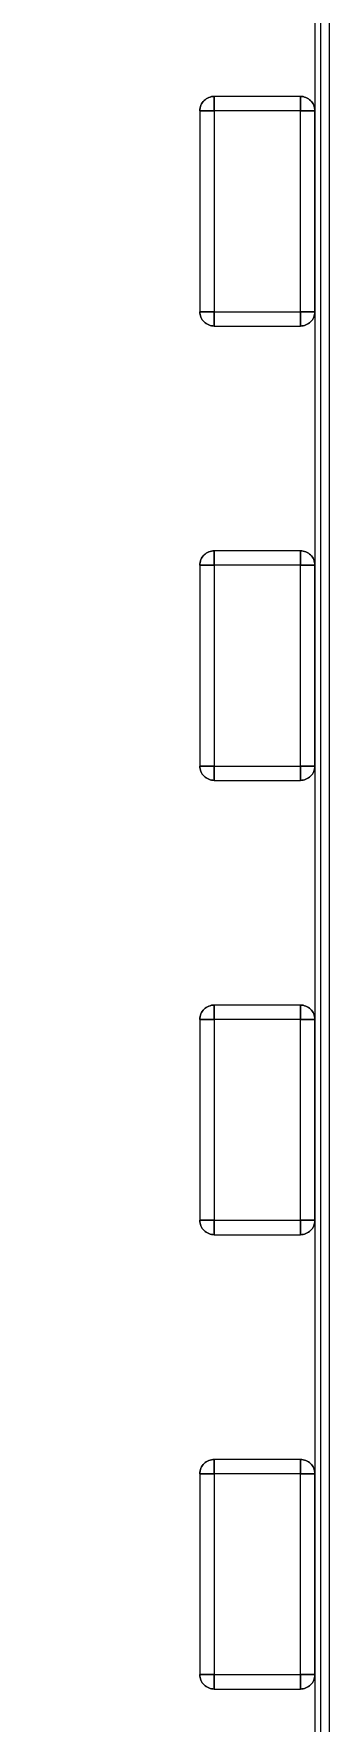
# Model space of a CAD drawing. Header units: millimetres. Extents: x 29385 to 32685, y 14499 to 19141.
# Drawn here: x 30506.2 to 30557.6, y 16441 to 16735 of the extents above; entities that cross this region are included whole.
import ezdxf

# ---------------------------------------------------------------- set-up
doc = ezdxf.new("R2010")
doc.units = ezdxf.units.MM
doc.header["$LTSCALE"] = 3
doc.layers.add('SzkicARTUR', color=7, linetype='Continuous', lineweight=35)
doc.layers.add('Warstwa 1', color=7, linetype='Continuous')
doc.styles.get("Standard").update_dxf_attribs({"font": 'arial.ttf'})
doc.dimstyles.new('MATEUSZ', dxfattribs={"dimtxt": 35, "dimasz": 16, "dimexe": 0.18, "dimexo": 0.0625, "dimgap": 0.09, "dimtad": 0, "dimdec": 0, "dimdsep": 46, "dimtxsty": 'Standard', "dimblk": 'DOT', "dimcen": 0.09, "dimse1": 1, "dimse2": 1, "dimadec": 0, "dimazin": 0, "dimtfac": 1, "dimtdec": 0, "dimtofl": 0, "dimtmove": 0, "dimatfit": 3, "dimfxl": 0, "dimtolj": 1, "dimtzin": 0, "dimlwd": 9, "dimlwe": 9, "dimarcsym": 0})

# ---------------------------------------------------------------- blocks, each defined once
blk = doc.blocks.new('_Dot')
at = {"color": 0, "linetype": 'ByBlock', "lineweight": -2}
blk.add_line((-0.5, 0), (-1, 0), dxfattribs=at)
at = {"color": 0, "linetype": 'ByBlock', "const_width": 0.5}
blk.add_lwpolyline([(-0.25, 0, 1), (0.25, 0, 1)], format="xyb", close=True, dxfattribs=at)
blk = doc.blocks.new('*D14')
at = {"layer": 'Defpoints', "color": 0}
for p in [(30537.48, 17041.48), (30329.72, 16181.48), (30557.6, 16181.48)]:
    blk.add_point(p, dxfattribs=at)
at = {"layer": 'SzkicARTUR', "color": 0, "lineweight": 9}
for p, q in [((30329.72, 17025.48), (30329.72, 16650.2)), ((30329.72, 16197.48), (30329.72, 16572.76))]:
    blk.add_line(p, q, dxfattribs=at)
at = {"layer": 'SzkicARTUR', "color": 0, "lineweight": 9, "xscale": 16, "yscale": 16, "zscale": 16}
for p, rotation in [((30329.72, 17041.48), 90), ((30329.72, 16181.48), 270)]:
    blk.add_blockref('_Dot', p, dxfattribs=dict(at, rotation=rotation))
at = {"layer": 'SzkicARTUR', "color": 0, "insert": (30329.72, 16611.48), "char_height": 35, "attachment_point": 5, "rotation": 90}
blk.add_mtext('\\A1;860', dxfattribs=at)

msp = doc.modelspace()

# ---------------------------------------------------------------- linework, layer by layer
at = {"layer": 'Warstwa 1', "lineweight": 15}
for points in [[(30555.1, 17001.48), (30555.1, 16183.98)], [(30555.1, 17001.48), (30555.1, 16183.98)], [(30555.1, 17001.48), (30555.1, 16183.98)], [(30555.1, 17001.48), (30555.1, 16183.98)], [(30555.1, 17001.48), (30555.1, 16183.98)], [(30555.1, 17001.48), (30555.1, 16183.98)], [(30555.1, 17001.48), (30555.1, 16183.98)], [(30555.1, 17001.48), (30555.1, 16183.98)], [(30555.1, 17001.48), (30555.1, 16183.98)], [(30555.1, 17001.48), (30555.1, 16183.98)], [(30555.1, 17001.48), (30555.1, 16183.98)], [(30555.1, 17001.48), (30555.1, 16183.98)], [(30555.1, 17001.48), (30555.1, 16183.98)], [(30555.1, 17001.48), (30555.1, 16183.98)], [(30556.1, 17001.48), (30556.1, 16183.98)], [(30556.1, 17001.48), (30556.1, 16183.98)], [(30556.1, 17001.48), (30556.1, 16183.98)], [(30556.1, 17001.48), (30556.1, 16183.98)], [(30556.1, 17001.48), (30556.1, 16183.98)], [(30556.1, 17001.48), (30556.1, 16183.98)], [(30556.1, 17001.48), (30556.1, 16183.98)], [(30556.1, 17001.48), (30556.1, 16183.98)], [(30557.6, 17001.48), (30557.6, 16183.98)], [(30557.6, 17001.48), (30557.6, 16183.98)], [(30557.6, 17001.48), (30557.6, 16183.98)], [(30557.6, 17001.48), (30557.6, 16183.98)], [(30557.6, 17001.48), (30557.6, 16183.98)], [(30557.6, 17001.48), (30557.6, 16183.98)], [(30537.6, 16721.57), (30537.6, 16724.07)], [(30552.6, 16724.07), (30537.6, 16724.07)], [(30552.6, 16724.07), (30537.6, 16724.07)], [(30537.6, 16724.07), (30537.6, 16721.57)], [(30537.6, 16721.57), (30537.6, 16724.07)], [(30552.6, 16724.07), (30537.6, 16724.07)], [(30552.6, 16724.07), (30537.6, 16724.07)], [(30537.6, 16724.07), (30537.6, 16721.57)], [(30537.6, 16721.57), (30537.6, 16724.07)], [(30552.6, 16724.07), (30537.6, 16724.07)], [(30552.6, 16724.07), (30537.6, 16724.07)], [(30537.6, 16724.07), (30537.6, 16721.57)], [(30552.6, 16724.07), (30552.6, 16721.57)], [(30552.6, 16721.57), (30552.6, 16724.07)], [(30552.6, 16724.07), (30552.6, 16721.57)], [(30552.6, 16721.57), (30552.6, 16724.07)], [(30552.6, 16724.07), (30552.6, 16721.57)], [(30552.6, 16721.57), (30552.6, 16724.07)], [(30535.1, 16721.57), (30535.1, 16686.57)], [(30535.1, 16721.57), (30537.6, 16721.57)], [(30537.6, 16721.57), (30535.1, 16721.57)], [(30535.1, 16721.57), (30535.1, 16686.57)], [(30535.1, 16721.57), (30537.6, 16721.57)], [(30535.1, 16721.57), (30535.1, 16686.57)], [(30537.6, 16721.57), (30535.1, 16721.57)], [(30535.1, 16721.57), (30535.1, 16686.57)], [(30535.1, 16721.57), (30537.6, 16721.57)], [(30535.1, 16721.57), (30535.1, 16686.57)], [(30537.6, 16721.57), (30535.1, 16721.57)], [(30535.1, 16721.57), (30535.1, 16686.57)], [(30537.6, 16721.57), (30537.6, 16686.57)], [(30552.6, 16721.57), (30537.6, 16721.57)], [(30552.6, 16721.57), (30537.6, 16721.57)], [(30537.6, 16721.57), (30537.6, 16686.57)], [(30552.6, 16721.57), (30537.6, 16721.57)], [(30552.6, 16721.57), (30537.6, 16721.57)], [(30537.6, 16721.57), (30537.6, 16686.57)], [(30537.6, 16721.57), (30537.6, 16686.57)], [(30552.6, 16721.57), (30537.6, 16721.57)], [(30537.6, 16721.57), (30537.6, 16686.57)], [(30552.6, 16721.57), (30537.6, 16721.57)], [(30537.6, 16721.57), (30537.6, 16686.57)], [(30552.6, 16721.57), (30555.1, 16721.57)], [(30555.1, 16721.57), (30552.6, 16721.57)], [(30552.6, 16686.57), (30552.6, 16721.57)], [(30552.6, 16686.57), (30552.6, 16721.57)], [(30552.6, 16721.57), (30555.1, 16721.57)], [(30552.6, 16686.57), (30552.6, 16721.57)], [(30555.1, 16721.57), (30552.6, 16721.57)], [(30552.6, 16686.57), (30552.6, 16721.57)], [(30552.6, 16686.57), (30552.6, 16721.57)], [(30552.6, 16721.57), (30555.1, 16721.57)], [(30555.1, 16721.57), (30552.6, 16721.57)], [(30552.6, 16686.57), (30552.6, 16721.57)], [(30555.1, 16686.57), (30555.1, 16721.57)], [(30555.1, 16686.57), (30555.1, 16721.57)], [(30555.1, 16686.57), (30555.1, 16721.57)], [(30555.1, 16686.57), (30555.1, 16721.57)], [(30555.1, 16686.57), (30555.1, 16721.57)], [(30555.1, 16686.57), (30555.1, 16721.57)], [(30535.1, 16686.57), (30537.6, 16686.57)], [(30537.6, 16686.57), (30535.1, 16686.57)], [(30535.1, 16686.57), (30537.6, 16686.57)], [(30537.6, 16686.57), (30535.1, 16686.57)], [(30537.6, 16686.57), (30535.1, 16686.57)], [(30535.1, 16686.57), (30537.6, 16686.57)], [(30537.6, 16686.57), (30552.6, 16686.57)], [(30537.6, 16686.57), (30537.6, 16684.07)], [(30537.6, 16684.07), (30537.6, 16686.57)], [(30537.6, 16686.57), (30552.6, 16686.57)], [(30537.6, 16686.57), (30552.6, 16686.57)], [(30537.6, 16686.57), (30537.6, 16684.07)], [(30537.6, 16684.07), (30537.6, 16686.57)], [(30537.6, 16686.57), (30552.6, 16686.57)], [(30537.6, 16684.07), (30537.6, 16686.57)], [(30537.6, 16686.57), (30552.6, 16686.57)], [(30537.6, 16686.57), (30537.6, 16684.07)], [(30537.6, 16686.57), (30552.6, 16686.57)], [(30537.6, 16684.07), (30552.6, 16684.07)], [(30537.6, 16684.07), (30552.6, 16684.07)], [(30537.6, 16684.07), (30552.6, 16684.07)], [(30537.6, 16684.07), (30552.6, 16684.07)], [(30537.6, 16684.07), (30552.6, 16684.07)], [(30537.6, 16684.07), (30552.6, 16684.07)], [(30552.6, 16686.57), (30552.6, 16684.07)], [(30555.1, 16686.57), (30552.6, 16686.57)], [(30552.6, 16686.57), (30555.1, 16686.57)], [(30552.6, 16684.07), (30552.6, 16686.57)], [(30555.1, 16686.57), (30552.6, 16686.57)], [(30552.6, 16686.57), (30555.1, 16686.57)], [(30552.6, 16686.57), (30552.6, 16684.07)], [(30552.6, 16684.07), (30552.6, 16686.57)], [(30552.6, 16686.57), (30552.6, 16684.07)], [(30555.1, 16686.57), (30552.6, 16686.57)], [(30552.6, 16684.07), (30552.6, 16686.57)], [(30552.6, 16686.57), (30555.1, 16686.57)], [(30552.6, 16644.93), (30537.6, 16644.93)], [(30537.6, 16644.93), (30537.6, 16642.43)], [(30537.6, 16642.43), (30537.6, 16644.93)], [(30552.6, 16644.93), (30537.6, 16644.93)], [(30537.6, 16642.43), (30537.6, 16644.93)], [(30552.6, 16644.93), (30537.6, 16644.93)], [(30552.6, 16644.93), (30537.6, 16644.93)], [(30537.6, 16644.93), (30537.6, 16642.43)], [(30537.6, 16642.43), (30537.6, 16644.93)], [(30552.6, 16644.93), (30537.6, 16644.93)], [(30552.6, 16644.93), (30537.6, 16644.93)], [(30537.6, 16644.93), (30537.6, 16642.43)], [(30552.6, 16642.43), (30552.6, 16644.93)], [(30552.6, 16644.93), (30552.6, 16642.43)], [(30552.6, 16644.93), (30552.6, 16642.43)], [(30552.6, 16642.43), (30552.6, 16644.93)], [(30552.6, 16644.93), (30552.6, 16642.43)], [(30552.6, 16642.43), (30552.6, 16644.93)], [(30535.1, 16642.43), (30535.1, 16607.43)], [(30537.6, 16642.43), (30535.1, 16642.43)], [(30535.1, 16642.43), (30535.1, 16607.43)], [(30535.1, 16642.43), (30537.6, 16642.43)], [(30535.1, 16642.43), (30537.6, 16642.43)], [(30535.1, 16642.43), (30535.1, 16607.43)], [(30535.1, 16642.43), (30535.1, 16607.43)], [(30537.6, 16642.43), (30535.1, 16642.43)], [(30535.1, 16642.43), (30535.1, 16607.43)], [(30535.1, 16642.43), (30537.6, 16642.43)], [(30535.1, 16642.43), (30535.1, 16607.43)], [(30537.6, 16642.43), (30535.1, 16642.43)], [(30552.6, 16642.43), (30537.6, 16642.43)], [(30537.6, 16642.43), (30537.6, 16607.43)], [(30537.6, 16642.43), (30537.6, 16607.43)], [(30552.6, 16642.43), (30537.6, 16642.43)], [(30537.6, 16642.43), (30537.6, 16607.43)], [(30552.6, 16642.43), (30537.6, 16642.43)], [(30552.6, 16642.43), (30537.6, 16642.43)], [(30537.6, 16642.43), (30537.6, 16607.43)], [(30537.6, 16642.43), (30537.6, 16607.43)], [(30552.6, 16642.43), (30537.6, 16642.43)], [(30552.6, 16642.43), (30537.6, 16642.43)], [(30537.6, 16642.43), (30537.6, 16607.43)], [(30552.6, 16607.43), (30552.6, 16642.43)], [(30552.6, 16642.43), (30555.1, 16642.43)], [(30555.1, 16642.43), (30552.6, 16642.43)], [(30552.6, 16607.43), (30552.6, 16642.43)], [(30552.6, 16607.43), (30552.6, 16642.43)], [(30555.1, 16642.43), (30552.6, 16642.43)], [(30552.6, 16607.43), (30552.6, 16642.43)], [(30552.6, 16642.43), (30555.1, 16642.43)], [(30555.1, 16642.43), (30552.6, 16642.43)], [(30552.6, 16607.43), (30552.6, 16642.43)], [(30552.6, 16607.43), (30552.6, 16642.43)], [(30552.6, 16642.43), (30555.1, 16642.43)], [(30555.1, 16607.43), (30555.1, 16642.43)], [(30555.1, 16607.43), (30555.1, 16642.43)], [(30555.1, 16607.43), (30555.1, 16642.43)], [(30555.1, 16607.43), (30555.1, 16642.43)], [(30555.1, 16607.43), (30555.1, 16642.43)], [(30555.1, 16607.43), (30555.1, 16642.43)], [(30535.1, 16607.43), (30537.6, 16607.43)], [(30537.6, 16607.43), (30535.1, 16607.43)], [(30537.6, 16607.43), (30535.1, 16607.43)], [(30535.1, 16607.43), (30537.6, 16607.43)], [(30537.6, 16607.43), (30535.1, 16607.43)], [(30535.1, 16607.43), (30537.6, 16607.43)], [(30537.6, 16607.43), (30552.6, 16607.43)], [(30537.6, 16607.43), (30537.6, 16604.93)], [(30537.6, 16604.93), (30537.6, 16607.43)], [(30537.6, 16607.43), (30552.6, 16607.43)], [(30537.6, 16607.43), (30552.6, 16607.43)], [(30537.6, 16604.93), (30537.6, 16607.43)], [(30537.6, 16607.43), (30552.6, 16607.43)], [(30537.6, 16607.43), (30537.6, 16604.93)], [(30537.6, 16604.93), (30537.6, 16607.43)], [(30537.6, 16607.43), (30552.6, 16607.43)], [(30537.6, 16607.43), (30537.6, 16604.93)], [(30537.6, 16607.43), (30552.6, 16607.43)], [(30552.6, 16607.43), (30552.6, 16604.93)], [(30555.1, 16607.43), (30552.6, 16607.43)], [(30552.6, 16604.93), (30552.6, 16607.43)], [(30552.6, 16607.43), (30555.1, 16607.43)], [(30552.6, 16607.43), (30552.6, 16604.93)], [(30555.1, 16607.43), (30552.6, 16607.43)], [(30552.6, 16607.43), (30555.1, 16607.43)], [(30552.6, 16604.93), (30552.6, 16607.43)], [(30552.6, 16607.43), (30555.1, 16607.43)], [(30552.6, 16604.93), (30552.6, 16607.43)], [(30552.6, 16607.43), (30552.6, 16604.93)], [(30555.1, 16607.43), (30552.6, 16607.43)], [(30537.6, 16604.93), (30552.6, 16604.93)], [(30537.6, 16604.93), (30552.6, 16604.93)], [(30537.6, 16604.93), (30552.6, 16604.93)], [(30537.6, 16604.93), (30552.6, 16604.93)], [(30537.6, 16604.93), (30552.6, 16604.93)], [(30537.6, 16604.93), (30552.6, 16604.93)], [(30535.1, 16563.3), (30535.1, 16528.3)], [(30537.6, 16563.3), (30535.1, 16563.3)], [(30535.1, 16563.3), (30537.6, 16563.3)], [(30535.1, 16563.3), (30535.1, 16528.3)], [(30535.1, 16563.3), (30537.6, 16563.3)], [(30535.1, 16563.3), (30535.1, 16528.3)], [(30535.1, 16563.3), (30535.1, 16528.3)], [(30537.6, 16563.3), (30535.1, 16563.3)], [(30535.1, 16563.3), (30537.6, 16563.3)], [(30535.1, 16563.3), (30535.1, 16528.3)], [(30537.6, 16563.3), (30535.1, 16563.3)], [(30535.1, 16563.3), (30535.1, 16528.3)], [(30537.6, 16565.8), (30537.6, 16563.3)], [(30537.6, 16563.3), (30537.6, 16565.8)], [(30552.6, 16565.8), (30537.6, 16565.8)], [(30552.6, 16565.8), (30537.6, 16565.8)], [(30537.6, 16563.3), (30537.6, 16565.8)], [(30552.6, 16565.8), (30537.6, 16565.8)], [(30552.6, 16565.8), (30537.6, 16565.8)], [(30537.6, 16565.8), (30537.6, 16563.3)], [(30537.6, 16563.3), (30537.6, 16565.8)], [(30552.6, 16565.8), (30537.6, 16565.8)], [(30552.6, 16565.8), (30537.6, 16565.8)], [(30537.6, 16565.8), (30537.6, 16563.3)], [(30537.6, 16563.3), (30537.6, 16528.3)], [(30537.6, 16563.3), (30537.6, 16528.3)], [(30552.6, 16563.3), (30537.6, 16563.3)], [(30552.6, 16563.3), (30537.6, 16563.3)], [(30537.6, 16563.3), (30537.6, 16528.3)], [(30552.6, 16563.3), (30537.6, 16563.3)], [(30552.6, 16563.3), (30537.6, 16563.3)], [(30537.6, 16563.3), (30537.6, 16528.3)], [(30552.6, 16563.3), (30537.6, 16563.3)], [(30537.6, 16563.3), (30537.6, 16528.3)], [(30552.6, 16563.3), (30537.6, 16563.3)], [(30537.6, 16563.3), (30537.6, 16528.3)], [(30552.6, 16563.3), (30552.6, 16565.8)], [(30552.6, 16565.8), (30552.6, 16563.3)], [(30552.6, 16565.8), (30552.6, 16563.3)], [(30552.6, 16563.3), (30552.6, 16565.8)], [(30552.6, 16565.8), (30552.6, 16563.3)], [(30552.6, 16563.3), (30552.6, 16565.8)], [(30555.1, 16563.3), (30552.6, 16563.3)], [(30552.6, 16528.3), (30552.6, 16563.3)], [(30552.6, 16528.3), (30552.6, 16563.3)], [(30552.6, 16563.3), (30555.1, 16563.3)], [(30552.6, 16528.3), (30552.6, 16563.3)], [(30555.1, 16563.3), (30552.6, 16563.3)], [(30552.6, 16528.3), (30552.6, 16563.3)], [(30552.6, 16563.3), (30555.1, 16563.3)], [(30552.6, 16528.3), (30552.6, 16563.3)], [(30552.6, 16563.3), (30555.1, 16563.3)], [(30555.1, 16563.3), (30552.6, 16563.3)], [(30552.6, 16528.3), (30552.6, 16563.3)], [(30555.1, 16528.3), (30555.1, 16563.3)], [(30555.1, 16528.3), (30555.1, 16563.3)], [(30555.1, 16528.3), (30555.1, 16563.3)], [(30555.1, 16528.3), (30555.1, 16563.3)], [(30555.1, 16528.3), (30555.1, 16563.3)], [(30555.1, 16528.3), (30555.1, 16563.3)], [(30535.1, 16528.3), (30537.6, 16528.3)], [(30537.6, 16528.3), (30535.1, 16528.3)], [(30537.6, 16528.3), (30535.1, 16528.3)], [(30535.1, 16528.3), (30537.6, 16528.3)], [(30537.6, 16528.3), (30535.1, 16528.3)], [(30535.1, 16528.3), (30537.6, 16528.3)], [(30537.6, 16528.3), (30552.6, 16528.3)], [(30537.6, 16528.3), (30537.6, 16525.8)], [(30537.6, 16525.8), (30537.6, 16528.3)], [(30537.6, 16528.3), (30552.6, 16528.3)], [(30537.6, 16528.3), (30552.6, 16528.3)], [(30537.6, 16525.8), (30537.6, 16528.3)], [(30537.6, 16528.3), (30552.6, 16528.3)], [(30537.6, 16528.3), (30537.6, 16525.8)], [(30537.6, 16525.8), (30537.6, 16528.3)], [(30537.6, 16528.3), (30552.6, 16528.3)], [(30537.6, 16528.3), (30537.6, 16525.8)], [(30537.6, 16528.3), (30552.6, 16528.3)], [(30552.6, 16528.3), (30555.1, 16528.3)], [(30552.6, 16525.8), (30552.6, 16528.3)], [(30552.6, 16528.3), (30552.6, 16525.8)], [(30555.1, 16528.3), (30552.6, 16528.3)], [(30552.6, 16528.3), (30552.6, 16525.8)], [(30555.1, 16528.3), (30552.6, 16528.3)], [(30552.6, 16528.3), (30555.1, 16528.3)], [(30552.6, 16525.8), (30552.6, 16528.3)], [(30555.1, 16528.3), (30552.6, 16528.3)], [(30552.6, 16528.3), (30552.6, 16525.8)], [(30552.6, 16528.3), (30555.1, 16528.3)], [(30552.6, 16525.8), (30552.6, 16528.3)], [(30537.6, 16525.8), (30552.6, 16525.8)], [(30537.6, 16525.8), (30552.6, 16525.8)], [(30537.6, 16525.8), (30552.6, 16525.8)], [(30537.6, 16525.8), (30552.6, 16525.8)], [(30537.6, 16525.8), (30552.6, 16525.8)], [(30537.6, 16525.8), (30552.6, 16525.8)], [(30537.6, 16484.16), (30535.1, 16484.16)], [(30535.1, 16484.16), (30535.1, 16449.16)], [(30535.1, 16484.16), (30535.1, 16449.16)], [(30535.1, 16484.16), (30537.6, 16484.16)], [(30537.6, 16484.16), (30535.1, 16484.16)], [(30535.1, 16484.16), (30537.6, 16484.16)], [(30535.1, 16484.16), (30535.1, 16449.16)], [(30535.1, 16484.16), (30535.1, 16449.16)], [(30535.1, 16484.16), (30537.6, 16484.16)], [(30535.1, 16484.16), (30535.1, 16449.16)], [(30537.6, 16484.16), (30535.1, 16484.16)], [(30535.1, 16484.16), (30535.1, 16449.16)], [(30537.6, 16484.16), (30537.6, 16486.66)], [(30552.6, 16486.66), (30537.6, 16486.66)], [(30552.6, 16486.66), (30537.6, 16486.66)], [(30537.6, 16486.66), (30537.6, 16484.16)], [(30552.6, 16486.66), (30537.6, 16486.66)], [(30537.6, 16486.66), (30537.6, 16484.16)], [(30537.6, 16484.16), (30537.6, 16486.66)], [(30552.6, 16486.66), (30537.6, 16486.66)], [(30537.6, 16484.16), (30537.6, 16486.66)], [(30552.6, 16486.66), (30537.6, 16486.66)], [(30552.6, 16486.66), (30537.6, 16486.66)], [(30537.6, 16486.66), (30537.6, 16484.16)], [(30552.6, 16484.16), (30537.6, 16484.16)], [(30552.6, 16484.16), (30537.6, 16484.16)], [(30537.6, 16484.16), (30537.6, 16449.16)], [(30537.6, 16484.16), (30537.6, 16449.16)], [(30552.6, 16484.16), (30537.6, 16484.16)], [(30537.6, 16484.16), (30537.6, 16449.16)], [(30537.6, 16484.16), (30537.6, 16449.16)], [(30552.6, 16484.16), (30537.6, 16484.16)], [(30552.6, 16484.16), (30537.6, 16484.16)], [(30537.6, 16484.16), (30537.6, 16449.16)], [(30552.6, 16484.16), (30537.6, 16484.16)], [(30537.6, 16484.16), (30537.6, 16449.16)], [(30552.6, 16486.66), (30552.6, 16484.16)], [(30552.6, 16484.16), (30552.6, 16486.66)], [(30552.6, 16486.66), (30552.6, 16484.16)], [(30552.6, 16484.16), (30552.6, 16486.66)], [(30552.6, 16486.66), (30552.6, 16484.16)], [(30552.6, 16484.16), (30552.6, 16486.66)], [(30555.1, 16484.16), (30552.6, 16484.16)], [(30552.6, 16449.16), (30552.6, 16484.16)], [(30552.6, 16449.16), (30552.6, 16484.16)], [(30552.6, 16484.16), (30555.1, 16484.16)], [(30552.6, 16484.16), (30555.1, 16484.16)], [(30552.6, 16449.16), (30552.6, 16484.16)], [(30555.1, 16484.16), (30552.6, 16484.16)], [(30552.6, 16449.16), (30552.6, 16484.16)], [(30552.6, 16449.16), (30552.6, 16484.16)], [(30552.6, 16484.16), (30555.1, 16484.16)], [(30555.1, 16484.16), (30552.6, 16484.16)], [(30552.6, 16449.16), (30552.6, 16484.16)], [(30555.1, 16449.16), (30555.1, 16484.16)], [(30555.1, 16449.16), (30555.1, 16484.16)], [(30555.1, 16449.16), (30555.1, 16484.16)], [(30555.1, 16449.16), (30555.1, 16484.16)], [(30555.1, 16449.16), (30555.1, 16484.16)], [(30555.1, 16449.16), (30555.1, 16484.16)], [(30535.1, 16449.16), (30537.6, 16449.16)], [(30537.6, 16449.16), (30535.1, 16449.16)], [(30537.6, 16449.16), (30535.1, 16449.16)], [(30535.1, 16449.16), (30537.6, 16449.16)], [(30537.6, 16449.16), (30535.1, 16449.16)], [(30535.1, 16449.16), (30537.6, 16449.16)], [(30537.6, 16449.16), (30537.6, 16446.66)], [(30537.6, 16446.66), (30537.6, 16449.16)], [(30537.6, 16449.16), (30552.6, 16449.16)], [(30537.6, 16449.16), (30552.6, 16449.16)], [(30537.6, 16449.16), (30552.6, 16449.16)], [(30537.6, 16446.66), (30537.6, 16449.16)], [(30537.6, 16449.16), (30552.6, 16449.16)], [(30537.6, 16449.16), (30537.6, 16446.66)], [(30537.6, 16446.66), (30537.6, 16449.16)], [(30537.6, 16449.16), (30552.6, 16449.16)], [(30537.6, 16449.16), (30537.6, 16446.66)], [(30537.6, 16449.16), (30552.6, 16449.16)], [(30552.6, 16449.16), (30555.1, 16449.16)], [(30552.6, 16446.66), (30552.6, 16449.16)], [(30552.6, 16449.16), (30552.6, 16446.66)], [(30555.1, 16449.16), (30552.6, 16449.16)], [(30555.1, 16449.16), (30552.6, 16449.16)], [(30552.6, 16449.16), (30552.6, 16446.66)], [(30552.6, 16446.66), (30552.6, 16449.16)], [(30552.6, 16449.16), (30555.1, 16449.16)], [(30555.1, 16449.16), (30552.6, 16449.16)], [(30552.6, 16449.16), (30552.6, 16446.66)], [(30552.6, 16449.16), (30555.1, 16449.16)], [(30552.6, 16446.66), (30552.6, 16449.16)], [(30537.6, 16446.66), (30552.6, 16446.66)], [(30537.6, 16446.66), (30552.6, 16446.66)], [(30537.6, 16446.66), (30552.6, 16446.66)], [(30537.6, 16446.66), (30552.6, 16446.66)], [(30537.6, 16446.66), (30552.6, 16446.66)], [(30537.6, 16446.66), (30552.6, 16446.66)]]:
    msp.add_lwpolyline(points, dxfattribs=at)
for points in [[(30537.6, 16724.07), (30537.28, 16724.07), (30536.97, 16724.01), (30536.65, 16723.87), (30536.01, 16723.61), (30535.56, 16723.16), (30535.3, 16722.53), (30535.17, 16722.21), (30535.1, 16721.89), (30535.1, 16721.57)], [(30535.1, 16721.57), (30535.1, 16721.89), (30535.17, 16722.21), (30535.3, 16722.53), (30535.56, 16723.16), (30536.01, 16723.61), (30536.65, 16723.87), (30536.97, 16724.01), (30537.28, 16724.07), (30537.6, 16724.07)], [(30537.6, 16724.07), (30537.28, 16724.07), (30536.97, 16724.01), (30536.65, 16723.87), (30536.01, 16723.61), (30535.56, 16723.16), (30535.3, 16722.53), (30535.17, 16722.21), (30535.1, 16721.89), (30535.1, 16721.57)], [(30535.1, 16721.57), (30535.1, 16721.89), (30535.17, 16722.21), (30535.3, 16722.53), (30535.56, 16723.16), (30536.01, 16723.61), (30536.65, 16723.87), (30536.97, 16724.01), (30537.28, 16724.07), (30537.6, 16724.07)], [(30537.6, 16724.07), (30537.28, 16724.07), (30536.97, 16724.01), (30536.65, 16723.87), (30536.01, 16723.61), (30535.56, 16723.16), (30535.3, 16722.53), (30535.17, 16722.21), (30535.1, 16721.89), (30535.1, 16721.57)], [(30535.1, 16721.57), (30535.1, 16721.89), (30535.17, 16722.21), (30535.3, 16722.53), (30535.56, 16723.16), (30536.01, 16723.61), (30536.65, 16723.87), (30536.97, 16724.01), (30537.28, 16724.07), (30537.6, 16724.07)], [(30555.1, 16721.57), (30555.1, 16721.89), (30555.04, 16722.21), (30554.91, 16722.53), (30554.64, 16723.16), (30554.19, 16723.61), (30553.56, 16723.87), (30553.24, 16724.01), (30552.92, 16724.07), (30552.6, 16724.07)], [(30552.6, 16724.07), (30552.92, 16724.07), (30553.24, 16724.01), (30553.56, 16723.87), (30554.19, 16723.61), (30554.64, 16723.16), (30554.91, 16722.53), (30555.04, 16722.21), (30555.1, 16721.89), (30555.1, 16721.57)], [(30555.1, 16721.57), (30555.1, 16721.89), (30555.04, 16722.21), (30554.91, 16722.53), (30554.64, 16723.16), (30554.19, 16723.61), (30553.56, 16723.87), (30553.24, 16724.01), (30552.92, 16724.07), (30552.6, 16724.07)], [(30552.6, 16724.07), (30552.92, 16724.07), (30553.24, 16724.01), (30553.56, 16723.87), (30554.19, 16723.61), (30554.64, 16723.16), (30554.91, 16722.53), (30555.04, 16722.21), (30555.1, 16721.89), (30555.1, 16721.57)], [(30555.1, 16721.57), (30555.1, 16721.89), (30555.04, 16722.21), (30554.91, 16722.53), (30554.64, 16723.16), (30554.19, 16723.61), (30553.56, 16723.87), (30553.24, 16724.01), (30552.92, 16724.07), (30552.6, 16724.07)], [(30552.6, 16724.07), (30552.92, 16724.07), (30553.24, 16724.01), (30553.56, 16723.87), (30554.19, 16723.61), (30554.64, 16723.16), (30554.91, 16722.53), (30555.04, 16722.21), (30555.1, 16721.89), (30555.1, 16721.57)], [(30537.6, 16684.07), (30537.28, 16684.07), (30536.97, 16684.14), (30536.65, 16684.27), (30536.01, 16684.53), (30535.56, 16684.98), (30535.3, 16685.62), (30535.17, 16685.93), (30535.1, 16686.25), (30535.1, 16686.57)], [(30535.1, 16686.57), (30535.1, 16686.25), (30535.17, 16685.93), (30535.3, 16685.62), (30535.56, 16684.98), (30536.01, 16684.53), (30536.65, 16684.27), (30536.97, 16684.14), (30537.28, 16684.07), (30537.6, 16684.07)], [(30537.6, 16684.07), (30537.28, 16684.07), (30536.97, 16684.14), (30536.65, 16684.27), (30536.01, 16684.53), (30535.56, 16684.98), (30535.3, 16685.62), (30535.17, 16685.93), (30535.1, 16686.25), (30535.1, 16686.57)], [(30535.1, 16686.57), (30535.1, 16686.25), (30535.17, 16685.93), (30535.3, 16685.62), (30535.56, 16684.98), (30536.01, 16684.53), (30536.65, 16684.27), (30536.97, 16684.14), (30537.28, 16684.07), (30537.6, 16684.07)], [(30535.1, 16686.57), (30535.1, 16686.25), (30535.17, 16685.93), (30535.3, 16685.62), (30535.56, 16684.98), (30536.01, 16684.53), (30536.65, 16684.27), (30536.97, 16684.14), (30537.28, 16684.07), (30537.6, 16684.07)], [(30537.6, 16684.07), (30537.28, 16684.07), (30536.97, 16684.14), (30536.65, 16684.27), (30536.01, 16684.53), (30535.56, 16684.98), (30535.3, 16685.62), (30535.17, 16685.93), (30535.1, 16686.25), (30535.1, 16686.57)], [(30552.6, 16684.07), (30552.92, 16684.07), (30553.24, 16684.14), (30553.56, 16684.27), (30554.19, 16684.53), (30554.64, 16684.98), (30554.91, 16685.62), (30555.04, 16685.93), (30555.1, 16686.25), (30555.1, 16686.57)], [(30555.1, 16686.57), (30555.1, 16686.25), (30555.04, 16685.93), (30554.91, 16685.62), (30554.64, 16684.98), (30554.19, 16684.53), (30553.56, 16684.27), (30553.24, 16684.14), (30552.92, 16684.07), (30552.6, 16684.07)], [(30555.1, 16686.57), (30555.1, 16686.25), (30555.04, 16685.93), (30554.91, 16685.62), (30554.64, 16684.98), (30554.19, 16684.53), (30553.56, 16684.27), (30553.24, 16684.14), (30552.92, 16684.07), (30552.6, 16684.07)], [(30552.6, 16684.07), (30552.92, 16684.07), (30553.24, 16684.14), (30553.56, 16684.27), (30554.19, 16684.53), (30554.64, 16684.98), (30554.91, 16685.62), (30555.04, 16685.93), (30555.1, 16686.25), (30555.1, 16686.57)], [(30552.6, 16684.07), (30552.92, 16684.07), (30553.24, 16684.14), (30553.56, 16684.27), (30554.19, 16684.53), (30554.64, 16684.98), (30554.91, 16685.62), (30555.04, 16685.93), (30555.1, 16686.25), (30555.1, 16686.57)], [(30555.1, 16686.57), (30555.1, 16686.25), (30555.04, 16685.93), (30554.91, 16685.62), (30554.64, 16684.98), (30554.19, 16684.53), (30553.56, 16684.27), (30553.24, 16684.14), (30552.92, 16684.07), (30552.6, 16684.07)], [(30537.6, 16644.93), (30537.28, 16644.93), (30536.97, 16644.87), (30536.65, 16644.74), (30536.01, 16644.47), (30535.56, 16644.02), (30535.3, 16643.39), (30535.17, 16643.07), (30535.1, 16642.75), (30535.1, 16642.43)], [(30535.1, 16642.43), (30535.1, 16642.75), (30535.17, 16643.07), (30535.3, 16643.39), (30535.56, 16644.02), (30536.01, 16644.47), (30536.65, 16644.74), (30536.97, 16644.87), (30537.28, 16644.93), (30537.6, 16644.93)], [(30537.6, 16644.93), (30537.28, 16644.93), (30536.97, 16644.87), (30536.65, 16644.74), (30536.01, 16644.47), (30535.56, 16644.02), (30535.3, 16643.39), (30535.17, 16643.07), (30535.1, 16642.75), (30535.1, 16642.43)], [(30535.1, 16642.43), (30535.1, 16642.75), (30535.17, 16643.07), (30535.3, 16643.39), (30535.56, 16644.02), (30536.01, 16644.47), (30536.65, 16644.74), (30536.97, 16644.87), (30537.28, 16644.93), (30537.6, 16644.93)], [(30537.6, 16644.93), (30537.28, 16644.93), (30536.97, 16644.87), (30536.65, 16644.74), (30536.01, 16644.47), (30535.56, 16644.02), (30535.3, 16643.39), (30535.17, 16643.07), (30535.1, 16642.75), (30535.1, 16642.43)], [(30535.1, 16642.43), (30535.1, 16642.75), (30535.17, 16643.07), (30535.3, 16643.39), (30535.56, 16644.02), (30536.01, 16644.47), (30536.65, 16644.74), (30536.97, 16644.87), (30537.28, 16644.93), (30537.6, 16644.93)], [(30555.1, 16642.43), (30555.1, 16642.75), (30555.04, 16643.07), (30554.91, 16643.39), (30554.64, 16644.02), (30554.19, 16644.47), (30553.56, 16644.74), (30553.24, 16644.87), (30552.92, 16644.93), (30552.6, 16644.93)], [(30552.6, 16644.93), (30552.92, 16644.93), (30553.24, 16644.87), (30553.56, 16644.74), (30554.19, 16644.47), (30554.64, 16644.02), (30554.91, 16643.39), (30555.04, 16643.07), (30555.1, 16642.75), (30555.1, 16642.43)], [(30555.1, 16642.43), (30555.1, 16642.75), (30555.04, 16643.07), (30554.91, 16643.39), (30554.64, 16644.02), (30554.19, 16644.47), (30553.56, 16644.74), (30553.24, 16644.87), (30552.92, 16644.93), (30552.6, 16644.93)], [(30552.6, 16644.93), (30552.92, 16644.93), (30553.24, 16644.87), (30553.56, 16644.74), (30554.19, 16644.47), (30554.64, 16644.02), (30554.91, 16643.39), (30555.04, 16643.07), (30555.1, 16642.75), (30555.1, 16642.43)], [(30555.1, 16642.43), (30555.1, 16642.75), (30555.04, 16643.07), (30554.91, 16643.39), (30554.64, 16644.02), (30554.19, 16644.47), (30553.56, 16644.74), (30553.24, 16644.87), (30552.92, 16644.93), (30552.6, 16644.93)], [(30552.6, 16644.93), (30552.92, 16644.93), (30553.24, 16644.87), (30553.56, 16644.74), (30554.19, 16644.47), (30554.64, 16644.02), (30554.91, 16643.39), (30555.04, 16643.07), (30555.1, 16642.75), (30555.1, 16642.43)], [(30537.6, 16604.93), (30537.28, 16604.93), (30536.97, 16605), (30536.65, 16605.13), (30536.01, 16605.4), (30535.56, 16605.84), (30535.3, 16606.48), (30535.17, 16606.8), (30535.1, 16607.12), (30535.1, 16607.43)], [(30535.1, 16607.43), (30535.1, 16607.12), (30535.17, 16606.8), (30535.3, 16606.48), (30535.56, 16605.84), (30536.01, 16605.4), (30536.65, 16605.13), (30536.97, 16605), (30537.28, 16604.93), (30537.6, 16604.93)], [(30535.1, 16607.43), (30535.1, 16607.12), (30535.17, 16606.8), (30535.3, 16606.48), (30535.56, 16605.84), (30536.01, 16605.4), (30536.65, 16605.13), (30536.97, 16605), (30537.28, 16604.93), (30537.6, 16604.93)], [(30537.6, 16604.93), (30537.28, 16604.93), (30536.97, 16605), (30536.65, 16605.13), (30536.01, 16605.4), (30535.56, 16605.84), (30535.3, 16606.48), (30535.17, 16606.8), (30535.1, 16607.12), (30535.1, 16607.43)], [(30535.1, 16607.43), (30535.1, 16607.12), (30535.17, 16606.8), (30535.3, 16606.48), (30535.56, 16605.84), (30536.01, 16605.4), (30536.65, 16605.13), (30536.97, 16605), (30537.28, 16604.93), (30537.6, 16604.93)], [(30537.6, 16604.93), (30537.28, 16604.93), (30536.97, 16605), (30536.65, 16605.13), (30536.01, 16605.4), (30535.56, 16605.84), (30535.3, 16606.48), (30535.17, 16606.8), (30535.1, 16607.12), (30535.1, 16607.43)], [(30552.6, 16604.93), (30552.92, 16604.93), (30553.24, 16605), (30553.56, 16605.13), (30554.19, 16605.4), (30554.64, 16605.84), (30554.91, 16606.48), (30555.04, 16606.8), (30555.1, 16607.12), (30555.1, 16607.43)], [(30555.1, 16607.43), (30555.1, 16607.12), (30555.04, 16606.8), (30554.91, 16606.48), (30554.64, 16605.84), (30554.19, 16605.4), (30553.56, 16605.13), (30553.24, 16605), (30552.92, 16604.93), (30552.6, 16604.93)], [(30552.6, 16604.93), (30552.92, 16604.93), (30553.24, 16605), (30553.56, 16605.13), (30554.19, 16605.4), (30554.64, 16605.84), (30554.91, 16606.48), (30555.04, 16606.8), (30555.1, 16607.12), (30555.1, 16607.43)], [(30555.1, 16607.43), (30555.1, 16607.12), (30555.04, 16606.8), (30554.91, 16606.48), (30554.64, 16605.84), (30554.19, 16605.4), (30553.56, 16605.13), (30553.24, 16605), (30552.92, 16604.93), (30552.6, 16604.93)], [(30555.1, 16607.43), (30555.1, 16607.12), (30555.04, 16606.8), (30554.91, 16606.48), (30554.64, 16605.84), (30554.19, 16605.4), (30553.56, 16605.13), (30553.24, 16605), (30552.92, 16604.93), (30552.6, 16604.93)], [(30552.6, 16604.93), (30552.92, 16604.93), (30553.24, 16605), (30553.56, 16605.13), (30554.19, 16605.4), (30554.64, 16605.84), (30554.91, 16606.48), (30555.04, 16606.8), (30555.1, 16607.12), (30555.1, 16607.43)], [(30535.1, 16563.3), (30535.1, 16563.62), (30535.17, 16563.93), (30535.3, 16564.25), (30535.56, 16564.89), (30536.01, 16565.34), (30536.65, 16565.6), (30536.97, 16565.73), (30537.28, 16565.8), (30537.6, 16565.8)], [(30537.6, 16565.8), (30537.28, 16565.8), (30536.97, 16565.73), (30536.65, 16565.6), (30536.01, 16565.34), (30535.56, 16564.89), (30535.3, 16564.25), (30535.17, 16563.93), (30535.1, 16563.62), (30535.1, 16563.3)], [(30537.6, 16565.8), (30537.28, 16565.8), (30536.97, 16565.73), (30536.65, 16565.6), (30536.01, 16565.34), (30535.56, 16564.89), (30535.3, 16564.25), (30535.17, 16563.93), (30535.1, 16563.62), (30535.1, 16563.3)], [(30535.1, 16563.3), (30535.1, 16563.62), (30535.17, 16563.93), (30535.3, 16564.25), (30535.56, 16564.89), (30536.01, 16565.34), (30536.65, 16565.6), (30536.97, 16565.73), (30537.28, 16565.8), (30537.6, 16565.8)], [(30537.6, 16565.8), (30537.28, 16565.8), (30536.97, 16565.73), (30536.65, 16565.6), (30536.01, 16565.34), (30535.56, 16564.89), (30535.3, 16564.25), (30535.17, 16563.93), (30535.1, 16563.62), (30535.1, 16563.3)], [(30535.1, 16563.3), (30535.1, 16563.62), (30535.17, 16563.93), (30535.3, 16564.25), (30535.56, 16564.89), (30536.01, 16565.34), (30536.65, 16565.6), (30536.97, 16565.73), (30537.28, 16565.8), (30537.6, 16565.8)], [(30552.6, 16565.8), (30552.92, 16565.8), (30553.24, 16565.73), (30553.56, 16565.6), (30554.19, 16565.34), (30554.64, 16564.89), (30554.91, 16564.25), (30555.04, 16563.93), (30555.1, 16563.62), (30555.1, 16563.3)], [(30555.1, 16563.3), (30555.1, 16563.62), (30555.04, 16563.93), (30554.91, 16564.25), (30554.64, 16564.89), (30554.19, 16565.34), (30553.56, 16565.6), (30553.24, 16565.73), (30552.92, 16565.8), (30552.6, 16565.8)], [(30555.1, 16563.3), (30555.1, 16563.62), (30555.04, 16563.93), (30554.91, 16564.25), (30554.64, 16564.89), (30554.19, 16565.34), (30553.56, 16565.6), (30553.24, 16565.73), (30552.92, 16565.8), (30552.6, 16565.8)], [(30552.6, 16565.8), (30552.92, 16565.8), (30553.24, 16565.73), (30553.56, 16565.6), (30554.19, 16565.34), (30554.64, 16564.89), (30554.91, 16564.25), (30555.04, 16563.93), (30555.1, 16563.62), (30555.1, 16563.3)], [(30555.1, 16563.3), (30555.1, 16563.62), (30555.04, 16563.93), (30554.91, 16564.25), (30554.64, 16564.89), (30554.19, 16565.34), (30553.56, 16565.6), (30553.24, 16565.73), (30552.92, 16565.8), (30552.6, 16565.8)], [(30552.6, 16565.8), (30552.92, 16565.8), (30553.24, 16565.73), (30553.56, 16565.6), (30554.19, 16565.34), (30554.64, 16564.89), (30554.91, 16564.25), (30555.04, 16563.93), (30555.1, 16563.62), (30555.1, 16563.3)], [(30537.6, 16525.8), (30537.28, 16525.8), (30536.97, 16525.86), (30536.65, 16526), (30536.01, 16526.26), (30535.56, 16526.71), (30535.3, 16527.34), (30535.17, 16527.66), (30535.1, 16527.98), (30535.1, 16528.3)], [(30535.1, 16528.3), (30535.1, 16527.98), (30535.17, 16527.66), (30535.3, 16527.34), (30535.56, 16526.71), (30536.01, 16526.26), (30536.65, 16526), (30536.97, 16525.86), (30537.28, 16525.8), (30537.6, 16525.8)], [(30535.1, 16528.3), (30535.1, 16527.98), (30535.17, 16527.66), (30535.3, 16527.34), (30535.56, 16526.71), (30536.01, 16526.26), (30536.65, 16526), (30536.97, 16525.86), (30537.28, 16525.8), (30537.6, 16525.8)], [(30537.6, 16525.8), (30537.28, 16525.8), (30536.97, 16525.86), (30536.65, 16526), (30536.01, 16526.26), (30535.56, 16526.71), (30535.3, 16527.34), (30535.17, 16527.66), (30535.1, 16527.98), (30535.1, 16528.3)], [(30535.1, 16528.3), (30535.1, 16527.98), (30535.17, 16527.66), (30535.3, 16527.34), (30535.56, 16526.71), (30536.01, 16526.26), (30536.65, 16526), (30536.97, 16525.86), (30537.28, 16525.8), (30537.6, 16525.8)], [(30537.6, 16525.8), (30537.28, 16525.8), (30536.97, 16525.86), (30536.65, 16526), (30536.01, 16526.26), (30535.56, 16526.71), (30535.3, 16527.34), (30535.17, 16527.66), (30535.1, 16527.98), (30535.1, 16528.3)], [(30555.1, 16528.3), (30555.1, 16527.98), (30555.04, 16527.66), (30554.91, 16527.34), (30554.64, 16526.71), (30554.19, 16526.26), (30553.56, 16526), (30553.24, 16525.86), (30552.92, 16525.8), (30552.6, 16525.8)], [(30552.6, 16525.8), (30552.92, 16525.8), (30553.24, 16525.86), (30553.56, 16526), (30554.19, 16526.26), (30554.64, 16526.71), (30554.91, 16527.34), (30555.04, 16527.66), (30555.1, 16527.98), (30555.1, 16528.3)], [(30552.6, 16525.8), (30552.92, 16525.8), (30553.24, 16525.86), (30553.56, 16526), (30554.19, 16526.26), (30554.64, 16526.71), (30554.91, 16527.34), (30555.04, 16527.66), (30555.1, 16527.98), (30555.1, 16528.3)], [(30555.1, 16528.3), (30555.1, 16527.98), (30555.04, 16527.66), (30554.91, 16527.34), (30554.64, 16526.71), (30554.19, 16526.26), (30553.56, 16526), (30553.24, 16525.86), (30552.92, 16525.8), (30552.6, 16525.8)], [(30552.6, 16525.8), (30552.92, 16525.8), (30553.24, 16525.86), (30553.56, 16526), (30554.19, 16526.26), (30554.64, 16526.71), (30554.91, 16527.34), (30555.04, 16527.66), (30555.1, 16527.98), (30555.1, 16528.3)], [(30555.1, 16528.3), (30555.1, 16527.98), (30555.04, 16527.66), (30554.91, 16527.34), (30554.64, 16526.71), (30554.19, 16526.26), (30553.56, 16526), (30553.24, 16525.86), (30552.92, 16525.8), (30552.6, 16525.8)], [(30535.1, 16484.16), (30535.1, 16484.48), (30535.17, 16484.8), (30535.3, 16485.11), (30535.56, 16485.75), (30536.01, 16486.2), (30536.65, 16486.46), (30536.97, 16486.59), (30537.28, 16486.66), (30537.6, 16486.66)], [(30537.6, 16486.66), (30537.28, 16486.66), (30536.97, 16486.59), (30536.65, 16486.46), (30536.01, 16486.2), (30535.56, 16485.75), (30535.3, 16485.11), (30535.17, 16484.8), (30535.1, 16484.48), (30535.1, 16484.16)], [(30535.1, 16484.16), (30535.1, 16484.48), (30535.17, 16484.8), (30535.3, 16485.11), (30535.56, 16485.75), (30536.01, 16486.2), (30536.65, 16486.46), (30536.97, 16486.59), (30537.28, 16486.66), (30537.6, 16486.66)], [(30537.6, 16486.66), (30537.28, 16486.66), (30536.97, 16486.59), (30536.65, 16486.46), (30536.01, 16486.2), (30535.56, 16485.75), (30535.3, 16485.11), (30535.17, 16484.8), (30535.1, 16484.48), (30535.1, 16484.16)], [(30537.6, 16486.66), (30537.28, 16486.66), (30536.97, 16486.59), (30536.65, 16486.46), (30536.01, 16486.2), (30535.56, 16485.75), (30535.3, 16485.11), (30535.17, 16484.8), (30535.1, 16484.48), (30535.1, 16484.16)], [(30535.1, 16484.16), (30535.1, 16484.48), (30535.17, 16484.8), (30535.3, 16485.11), (30535.56, 16485.75), (30536.01, 16486.2), (30536.65, 16486.46), (30536.97, 16486.59), (30537.28, 16486.66), (30537.6, 16486.66)], [(30555.1, 16484.16), (30555.1, 16484.48), (30555.04, 16484.8), (30554.91, 16485.11), (30554.64, 16485.75), (30554.19, 16486.2), (30553.56, 16486.46), (30553.24, 16486.59), (30552.92, 16486.66), (30552.6, 16486.66)], [(30552.6, 16486.66), (30552.92, 16486.66), (30553.24, 16486.59), (30553.56, 16486.46), (30554.19, 16486.2), (30554.64, 16485.75), (30554.91, 16485.11), (30555.04, 16484.8), (30555.1, 16484.48), (30555.1, 16484.16)], [(30555.1, 16484.16), (30555.1, 16484.48), (30555.04, 16484.8), (30554.91, 16485.11), (30554.64, 16485.75), (30554.19, 16486.2), (30553.56, 16486.46), (30553.24, 16486.59), (30552.92, 16486.66), (30552.6, 16486.66)], [(30552.6, 16486.66), (30552.92, 16486.66), (30553.24, 16486.59), (30553.56, 16486.46), (30554.19, 16486.2), (30554.64, 16485.75), (30554.91, 16485.11), (30555.04, 16484.8), (30555.1, 16484.48), (30555.1, 16484.16)], [(30555.1, 16484.16), (30555.1, 16484.48), (30555.04, 16484.8), (30554.91, 16485.11), (30554.64, 16485.75), (30554.19, 16486.2), (30553.56, 16486.46), (30553.24, 16486.59), (30552.92, 16486.66), (30552.6, 16486.66)], [(30552.6, 16486.66), (30552.92, 16486.66), (30553.24, 16486.59), (30553.56, 16486.46), (30554.19, 16486.2), (30554.64, 16485.75), (30554.91, 16485.11), (30555.04, 16484.8), (30555.1, 16484.48), (30555.1, 16484.16)], [(30537.6, 16446.66), (30537.28, 16446.66), (30536.97, 16446.73), (30536.65, 16446.86), (30536.01, 16447.12), (30535.56, 16447.57), (30535.3, 16448.21), (30535.17, 16448.52), (30535.1, 16448.84), (30535.1, 16449.16)], [(30535.1, 16449.16), (30535.1, 16448.84), (30535.17, 16448.52), (30535.3, 16448.21), (30535.56, 16447.57), (30536.01, 16447.12), (30536.65, 16446.86), (30536.97, 16446.73), (30537.28, 16446.66), (30537.6, 16446.66)], [(30537.6, 16446.66), (30537.28, 16446.66), (30536.97, 16446.73), (30536.65, 16446.86), (30536.01, 16447.12), (30535.56, 16447.57), (30535.3, 16448.21), (30535.17, 16448.52), (30535.1, 16448.84), (30535.1, 16449.16)], [(30535.1, 16449.16), (30535.1, 16448.84), (30535.17, 16448.52), (30535.3, 16448.21), (30535.56, 16447.57), (30536.01, 16447.12), (30536.65, 16446.86), (30536.97, 16446.73), (30537.28, 16446.66), (30537.6, 16446.66)], [(30535.1, 16449.16), (30535.1, 16448.84), (30535.17, 16448.52), (30535.3, 16448.21), (30535.56, 16447.57), (30536.01, 16447.12), (30536.65, 16446.86), (30536.97, 16446.73), (30537.28, 16446.66), (30537.6, 16446.66)], [(30537.6, 16446.66), (30537.28, 16446.66), (30536.97, 16446.73), (30536.65, 16446.86), (30536.01, 16447.12), (30535.56, 16447.57), (30535.3, 16448.21), (30535.17, 16448.52), (30535.1, 16448.84), (30535.1, 16449.16)], [(30555.1, 16449.16), (30555.1, 16448.84), (30555.04, 16448.52), (30554.91, 16448.21), (30554.64, 16447.57), (30554.19, 16447.12), (30553.56, 16446.86), (30553.24, 16446.73), (30552.92, 16446.66), (30552.6, 16446.66)], [(30552.6, 16446.66), (30552.92, 16446.66), (30553.24, 16446.73), (30553.56, 16446.86), (30554.19, 16447.12), (30554.64, 16447.57), (30554.91, 16448.21), (30555.04, 16448.52), (30555.1, 16448.84), (30555.1, 16449.16)], [(30552.6, 16446.66), (30552.92, 16446.66), (30553.24, 16446.73), (30553.56, 16446.86), (30554.19, 16447.12), (30554.64, 16447.57), (30554.91, 16448.21), (30555.04, 16448.52), (30555.1, 16448.84), (30555.1, 16449.16)], [(30555.1, 16449.16), (30555.1, 16448.84), (30555.04, 16448.52), (30554.91, 16448.21), (30554.64, 16447.57), (30554.19, 16447.12), (30553.56, 16446.86), (30553.24, 16446.73), (30552.92, 16446.66), (30552.6, 16446.66)], [(30552.6, 16446.66), (30552.92, 16446.66), (30553.24, 16446.73), (30553.56, 16446.86), (30554.19, 16447.12), (30554.64, 16447.57), (30554.91, 16448.21), (30555.04, 16448.52), (30555.1, 16448.84), (30555.1, 16449.16)], [(30555.1, 16449.16), (30555.1, 16448.84), (30555.04, 16448.52), (30554.91, 16448.21), (30554.64, 16447.57), (30554.19, 16447.12), (30553.56, 16446.86), (30553.24, 16446.73), (30552.92, 16446.66), (30552.6, 16446.66)]]:
    msp.add_open_spline(points, degree=3, knots=[0, 0, 0, 0, 1, 1, 1, 2, 2, 2, 3, 3, 3, 3], dxfattribs=at)

# ---------------------------------------------------------------- dimensions: what is measured, and where the dimension line sits
at = {"layer": 'SzkicARTUR'}
dim = msp.add_linear_dim(base=(30329.72, 16181.48), p1=(30537.48, 17041.48), p2=(30557.6, 16181.48), angle=90, dimstyle='MATEUSZ', dxfattribs=at)
dim.commit()
dim.dimension.update_dxf_attribs({"geometry": '*D14', "text_midpoint": (30329.72, 16611.48)})

doc.saveas('drawing.dxf')
